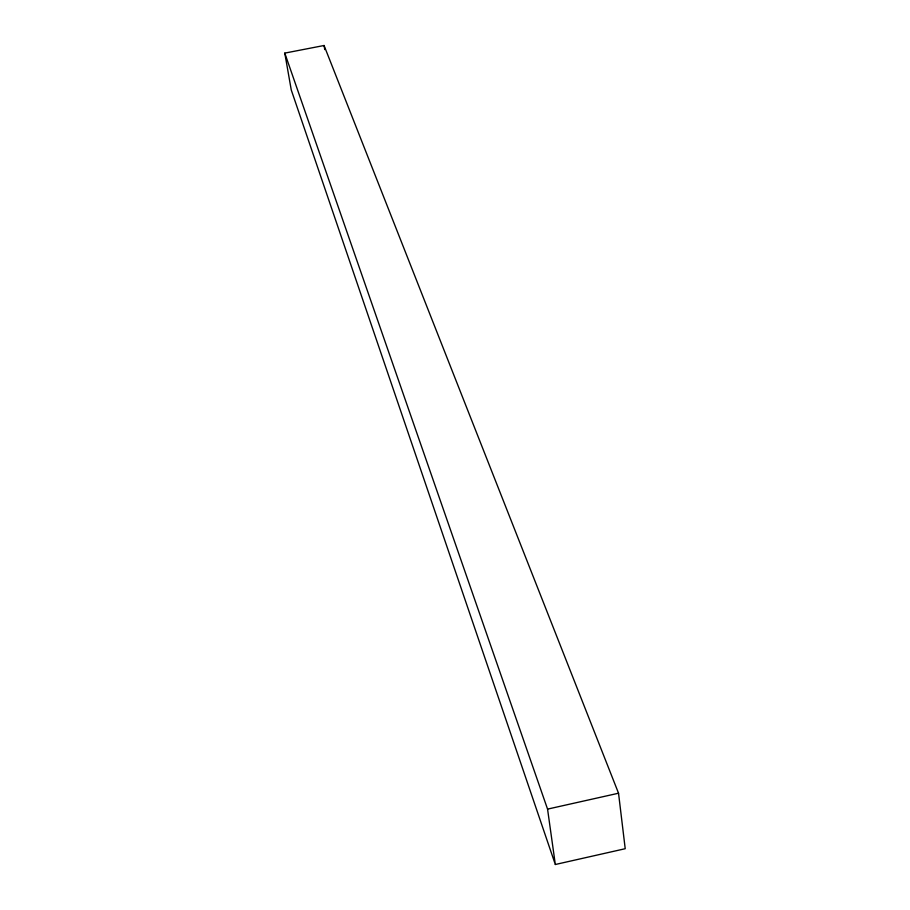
<?xml version="1.0" encoding="UTF-8"?>
<svg xmlns="http://www.w3.org/2000/svg" width="910" height="910" viewBox="0 0 910 910"><rect width="100%" height="100%" fill="white"/><g stroke="black" fill="none" stroke-linecap="round" stroke-linejoin="round"><path stroke-width="1.36" d="M555.327 864.5L625.215 848.712L618.538 793.224L324.062 45.5L284.784 53.11L291.257 89.953L555.327 864.5L547.558 809.115L284.784 53.11M547.558 809.115L618.538 793.224M324.062 45.5L324.745 49.595"/></g></svg>
